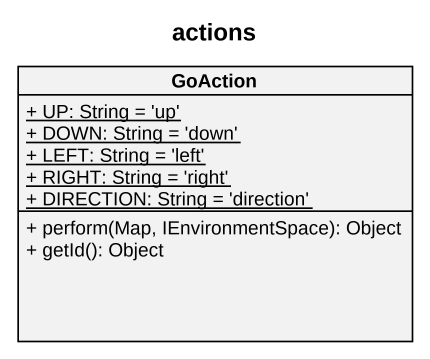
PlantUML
@startuml
title actions
hide circle
hide empty members
skinparam classAttributeIconSize 0
class GoAction {
  {static} + UP: String = 'up'
  {static} + DOWN: String = 'down'
  {static} + LEFT: String = 'left'
  {static} + RIGHT: String = 'right'
  {static} + DIRECTION: String = 'direction'
  + perform(Map, IEnvironmentSpace): Object
  + getId(): Object
}
@enduml
